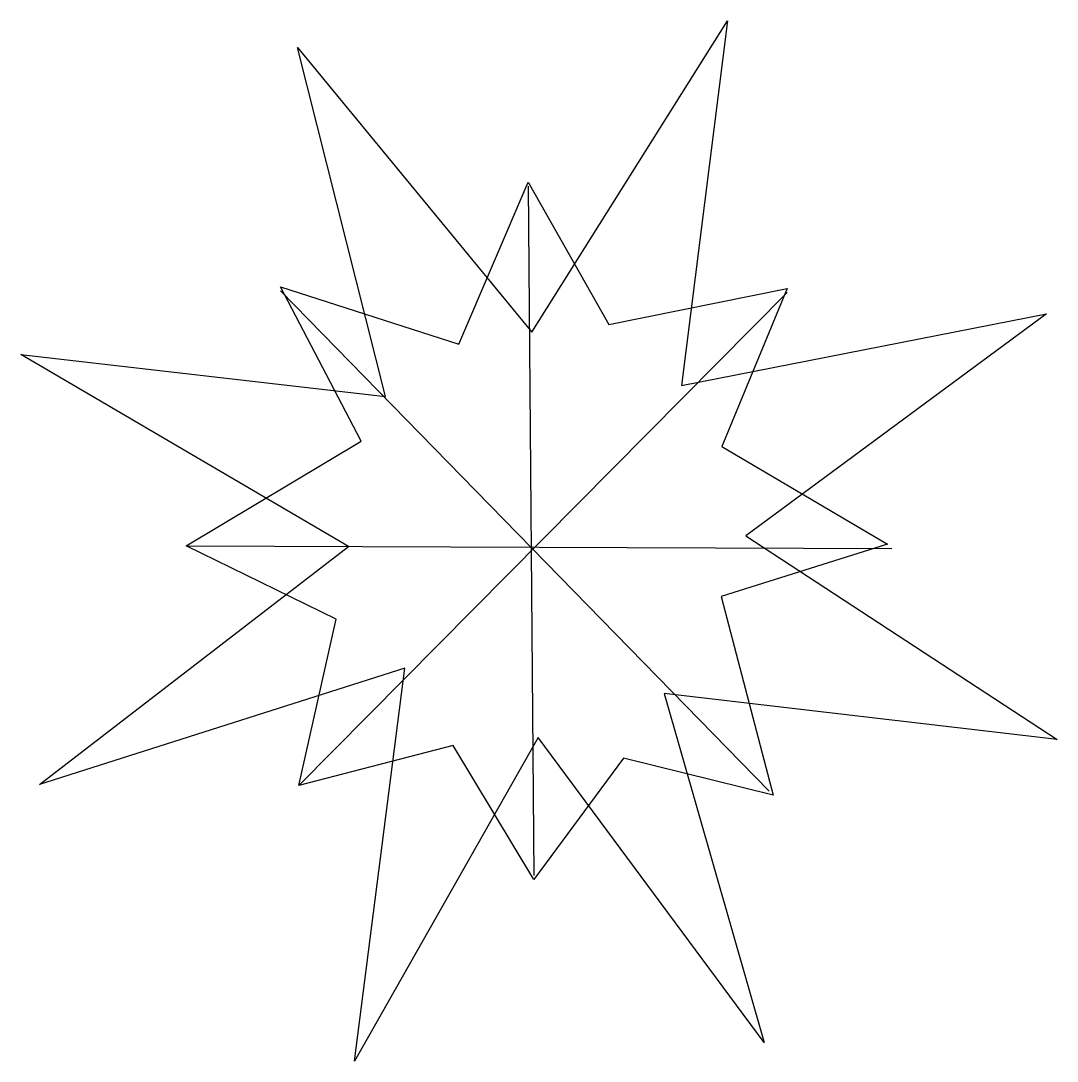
# Model space of a CAD drawing. Extents: x 55.5 to 80.9, y 1.9 to 27.4.
import ezdxf

# ---------------------------------------------------------------- set-up
doc = ezdxf.new("R2010")
doc.units = 0
doc.layers.add('49', color=1, linetype='CONTINUOUS')
doc.layers.add('51', color=3, linetype='CONTINUOUS')

msp = doc.modelspace()

# ---------------------------------------------------------------- linework, layer by layer
at = {"layer": '49', "color": 0}
for p, q in [((68.032, 19.783), (72.842, 27.436)), ((72.842, 27.436), (71.713, 18.474)), ((62.279, 26.779), (68.032, 19.783)), ((64.439, 18.203), (62.279, 26.779)), ((71.713, 18.474), (80.686, 20.234)), ((80.686, 20.234), (73.293, 14.782)), ((55.477, 19.232), (64.439, 18.203)), ((63.529, 14.52), (55.477, 19.232)), ((73.293, 14.782), (80.946, 9.772)), ((55.935, 8.67), (63.529, 14.52)), ((64.912, 11.526), (55.935, 8.67)), ((63.681, 1.867), (64.912, 11.526)), ((71.286, 10.904), (73.745, 2.327)), ((80.946, 9.772), (71.286, 10.904)), ((68.194, 9.82), (63.681, 1.867)), ((73.745, 2.327), (68.194, 9.82))]:
    msp.add_line(p, q, dxfattribs=at)
at = {"layer": '51', "color": 0}
for p, q in [((66.237, 19.491), (67.946, 23.47)), ((67.945, 23.37), (68.081, 6.433)), ((67.946, 23.47), (69.925, 19.975)), ((61.859, 20.902), (66.237, 19.491)), ((63.837, 17.109), (61.859, 20.902)), ((61.859, 20.803), (73.867, 8.504)), ((62.311, 8.646), (74.312, 20.756)), ((69.925, 19.975), (74.312, 20.856)), ((74.312, 20.856), (72.704, 16.976)), ((59.544, 14.535), (63.837, 17.109)), ((72.704, 16.976), (76.779, 14.57)), ((59.544, 14.535), (76.878, 14.47)), ((63.223, 12.728), (59.544, 14.535)), ((76.779, 14.57), (72.69, 13.29)), ((72.69, 13.29), (73.967, 8.404)), ((62.311, 8.646), (63.223, 12.728)), ((66.101, 9.629), (62.311, 8.646)), ((68.081, 6.333), (66.101, 9.629)), ((70.284, 9.314), (68.081, 6.333)), ((73.967, 8.404), (70.284, 9.314))]:
    msp.add_line(p, q, dxfattribs=at)

doc.saveas('drawing.dxf')
